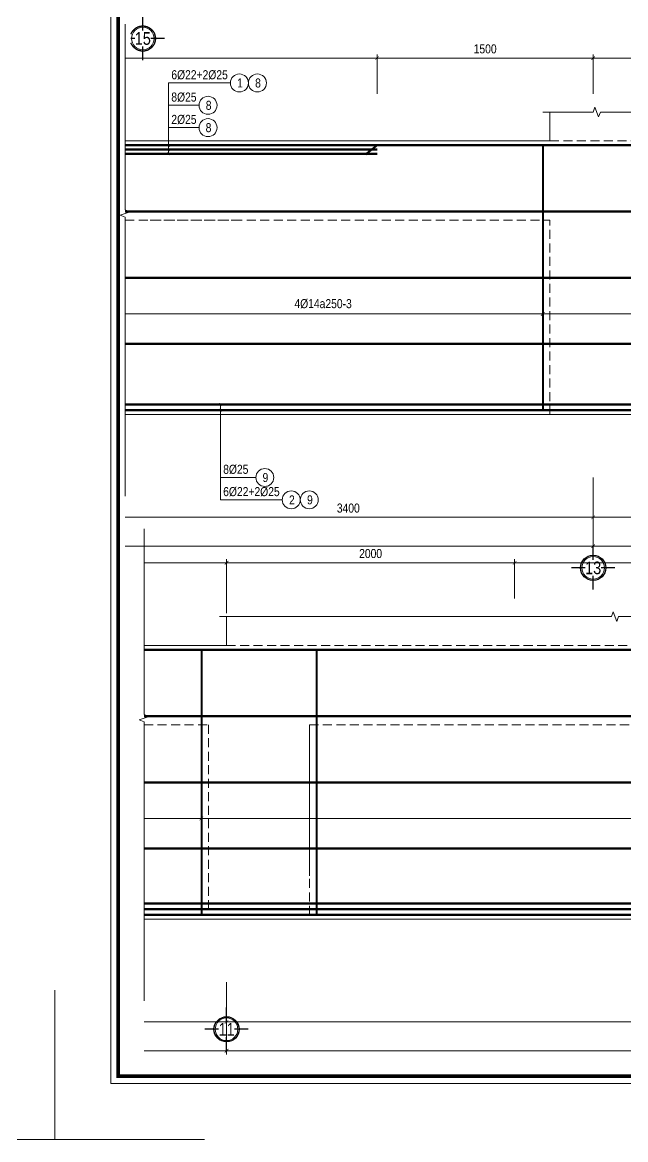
# Model space of a CAD drawing. Header units: millimetres. Extents: x 3014920 to 3563667, y -1638653 to -1356471.
# Drawn here: x 3454428 to 3458616, y -1621074 to -1613319 of the extents above; entities that cross this region are included whole.
import ezdxf
from ezdxf.enums import TextEntityAlignment as Align
from ezdxf.xclip import XClip

# ---------------------------------------------------------------- set-up
doc = ezdxf.new("R2010")
doc.units = ezdxf.units.MM
doc.header["$MEASUREMENT"] = 0
doc.header["$XCLIPFRAME"] = 0
doc.header["$PDMODE"] = 2
doc.linetypes.add('HIDDEN', pattern=[0.375, 0.25, -0.125])
doc.layers.get('0').update_dxf_attribs({"lineweight": 9})
doc.layers.get('Defpoints').update_dxf_attribs({"color": 10, "lineweight": 0})
for name, color, linetype, lineweight in [('2', 2, 'Continuous', 20), ('CDAI', 21, 'Continuous', 40), ('CTHEP', 50, 'Continuous', 50), ('DBAO', 90, 'Continuous', 13), ('DGIONG', 130, 'Continuous', 13), ('KTH', 154, 'Continuous', 9), ('Net khuat', 8, 'HIDDEN', 13), ('TEXT', 7, 'Continuous', 15)]:
    doc.layers.add(name, color=color, linetype=linetype, lineweight=lineweight)
doc.layers.add('8', color=8, linetype='Continuous')
doc.styles.add('HELVECONDENSE', font='VHELVCN_0.TTF')
doc.styles.add('Star-HelCon', font='VHELVCN_0.TTF')
doc.styles.add('TTP-HelCon', font='VHELVCN_0.TTF')
doc.styles.add('VNI-HELVE-CONDENSE', font='VHELVCN_0.TTF')
doc.dimstyles.new('kc-25', dxfattribs={"dimtxt": 62.5, "dimasz": 20, "dimexe": 20, "dimexo": 50, "dimgap": 25, "dimtad": 3, "dimdec": 0, "dimzin": 0, "dimdsep": 46, "dimtxsty": 'VNI-HELVE-CONDENSE', "dimblk": 'DIM', "dimcen": 2.5, "dimclrd": 256, "dimclre": 154, "dimclrt": 7, "dimaunit": 1, "dimadec": 0, "dimazin": 0, "dimtfac": 1, "dimtdec": 0, "dimtix": 1, "dimtmove": 0, "dimatfit": 3, "dimldrblk": 'DOT', "dimfxl": 1, "dimtolj": 1, "dimtzin": 0, "dimarcsym": 0})
doc.dimstyles.new('TTP-25', dxfattribs={"dimscale": 25, "dimtxt": 2.5, "dimasz": 1, "dimexe": 1, "dimexo": 1, "dimgap": 0.09, "dimtad": 0, "dimdec": 4, "dimrnd": 1, "dimzin": 9, "dimdsep": 46, "dimtxsty": 'TTP-HelCon', "dimblk": 'ARCHTICK', "dimcen": 0.09, "dimdle": 1.5, "dimclrd": 256, "dimclre": 256, "dimclrt": 7, "dimadec": 0, "dimazin": 0, "dimtfac": 1, "dimtdec": 4, "dimtmove": 0, "dimatfit": 3, "dimldrblk": 'ARCHTICK', "dimfxl": 1, "dimtvp": 1, "dimtolj": 1, "dimtzin": 0, "dimarcsym": 0})

# ---------------------------------------------------------------- blocks, each defined once
blk = doc.blocks.new('dau truc')
blk.add_circle((0, 0), 180)
at = {"layer": '8'}
for p, q in [((0, 127), (0, 345)), ((-127, 0), (-345, 0)), ((0, -345), (0, -127)), ((345, 0), (127, 0))]:
    blk.add_line(p, q, dxfattribs=at)
blk.add_circle((0, 0), 200, dxfattribs=at)
at = {"layer": 'TEXT', "style": 'HELVECONDENSE'}
blk.add_attdef('A', text='', height=233, dxfattribs=at).set_placement((0, 0), align=Align.MIDDLE)
blk = doc.blocks.new('_ArchTick')
at = {"color": 0, "linetype": 'ByBlock', "const_width": 0.15}
blk.add_lwpolyline([(-0.5, -0.5), (0.5, 0.5)], dxfattribs=at)
blk = doc.blocks.new('*D1556')
at = {"layer": 'Defpoints', "color": 0, "transparency": 16777216}
for p in [(32600, -2312.3), (41800, -2312.3), (32600, -2813.3)]:
    blk.add_point(p, dxfattribs=at)
at = {"layer": 'KTH', "lineweight": -2, "transparency": 16777216}
for p, q in [((32600, -2337.3), (32600, -2838.3)), ((41800, -2337.3), (41800, -2838.3)), ((41837.5, -2813.3), (32562.5, -2813.3))]:
    blk.add_line(p, q, dxfattribs=at)
at = {"layer": 'KTH', "lineweight": -2, "transparency": 16777216, "xscale": 25, "yscale": 25, "zscale": 25, "rotation": 180}
blk.add_blockref('_ArchTick', (32600, -2813.3), dxfattribs=at)
at = {"layer": 'KTH', "lineweight": -2, "transparency": 16777216, "xscale": 25, "yscale": 25, "zscale": 25}
blk.add_blockref('_ArchTick', (41800, -2813.3), dxfattribs=at)
at = {"layer": 'KTH', "color": 7, "transparency": 16777216, "insert": (37200, -2749.4), "char_height": 62.5, "attachment_point": 5, "style": 'TTP-HelCon'}
blk.add_mtext('\\A1;9200', dxfattribs=at)
blk = doc.blocks.new('*D1557')
at = {"layer": 'Defpoints', "color": 0, "transparency": 16777216}
for p in [(41800, -2312.3), (49300, -2312.3), (41800, -2813.3)]:
    blk.add_point(p, dxfattribs=at)
at = {"layer": 'KTH', "lineweight": -2, "transparency": 16777216}
for p, q in [((41800, -2337.3), (41800, -2838.3)), ((49300, -2337.3), (49300, -2838.3)), ((49337.5, -2813.3), (41762.5, -2813.3))]:
    blk.add_line(p, q, dxfattribs=at)
at = {"layer": 'KTH', "lineweight": -2, "transparency": 16777216, "xscale": 25, "yscale": 25, "zscale": 25, "rotation": 180}
blk.add_blockref('_ArchTick', (41800, -2813.3), dxfattribs=at)
at = {"layer": 'KTH', "lineweight": -2, "transparency": 16777216, "xscale": 25, "yscale": 25, "zscale": 25}
blk.add_blockref('_ArchTick', (49300, -2813.3), dxfattribs=at)
at = {"layer": 'KTH', "color": 7, "transparency": 16777216, "insert": (45550, -2749.4), "char_height": 62.5, "attachment_point": 5, "style": 'TTP-HelCon'}
blk.add_mtext('\\A1;7500', dxfattribs=at)
blk = doc.blocks.new('*D1558')
at = {"layer": 'Defpoints', "color": 0, "transparency": 16777216}
for p in [(49300, -2312.3), (57600, -2312.3), (57600, -2813.3)]:
    blk.add_point(p, dxfattribs=at)
at = {"layer": 'KTH', "lineweight": -2, "transparency": 16777216}
for p, q in [((49300, -2337.3), (49300, -2838.3)), ((57600, -2337.3), (57600, -2838.3)), ((49262.5, -2813.3), (57637.5, -2813.3))]:
    blk.add_line(p, q, dxfattribs=at)
at = {"layer": 'KTH', "lineweight": -2, "transparency": 16777216, "xscale": 25, "yscale": 25, "zscale": 25, "rotation": 180}
blk.add_blockref('_ArchTick', (49300, -2813.3), dxfattribs=at)
at = {"layer": 'KTH', "lineweight": -2, "transparency": 16777216, "xscale": 25, "yscale": 25, "zscale": 25}
blk.add_blockref('_ArchTick', (57600, -2813.3), dxfattribs=at)
at = {"layer": 'KTH', "color": 7, "transparency": 16777216, "insert": (53450, -2749.4), "char_height": 62.5, "attachment_point": 5, "style": 'TTP-HelCon'}
blk.add_mtext('\\A1;8300', dxfattribs=at)
blk = doc.blocks.new('*D1565')
at = {"layer": 'Defpoints', "color": 0, "transparency": 16777216}
for p in [(41800, -2312.3), (44950, -2312.3), (44950, -2613.3)]:
    blk.add_point(p, dxfattribs=at)
at = {"layer": 'KTH', "lineweight": -2, "transparency": 16777216}
for p, q in [((41800, -2337.3), (41800, -2638.3)), ((44950, -2337.3), (44950, -2638.3)), ((41762.5, -2613.3), (44987.5, -2613.3))]:
    blk.add_line(p, q, dxfattribs=at)
at = {"layer": 'KTH', "lineweight": -2, "transparency": 16777216, "xscale": 25, "yscale": 25, "zscale": 25, "rotation": 180}
blk.add_blockref('_ArchTick', (41800, -2613.3), dxfattribs=at)
at = {"layer": 'KTH', "lineweight": -2, "transparency": 16777216, "xscale": 25, "yscale": 25, "zscale": 25}
blk.add_blockref('_ArchTick', (44950, -2613.3), dxfattribs=at)
at = {"layer": 'KTH', "color": 7, "transparency": 16777216, "insert": (43375, -2549.5), "char_height": 62.5, "attachment_point": 5, "style": 'TTP-HelCon'}
blk.add_mtext('\\A1;3150', dxfattribs=at)
blk = doc.blocks.new('DIM')
h = blk.add_hatch(color=1)
h.paths.add_polyline_path([(0.49, 0.29, 1), (0.29, 0.49), (-0.19, 0), (0.19, 0)])
h.paths.add_polyline_path([(0.19, 0), (-0.19, 0), (-0.49, -0.29, 1), (-0.29, -0.49)])
at = {"color": 9}
for p, q in [((-0.19, 0), (-1.5, 0)), ((0.19, 0), (1.5, 0))]:
    blk.add_line(p, q, dxfattribs=at)
at = {"color": 1}
for p, q in [((-0.49, -0.29), (0.29, 0.49)), ((-0.29, -0.49), (0.49, 0.29)), ((-0.19, 0), (0.19, 0))]:
    blk.add_line(p, q, dxfattribs=at)
blk.add_arc((-0.39, -0.39), 0.138, 135, 315, dxfattribs=at)
blk = doc.blocks.new('*D1522')
at = {"layer": 'Defpoints', "color": 0, "transparency": 16777216}
for p in [(57600, 574), (57600, 300), (59599.7, 300)]:
    blk.add_point(p, dxfattribs=at)
at = {"layer": 'KTH', "lineweight": -2, "transparency": 16777216}
for p, q in [((59637.2, 574), (57562.5, 574)), ((57600, 325), (57600, 599)), ((59599.7, 325), (59599.7, 599))]:
    blk.add_line(p, q, dxfattribs=at)
at = {"layer": 'KTH', "lineweight": -2, "transparency": 16777216, "xscale": 25, "yscale": 25, "zscale": 25, "rotation": 180}
blk.add_blockref('_ArchTick', (57600, 574), dxfattribs=at)
at = {"layer": 'KTH', "lineweight": -2, "transparency": 16777216, "xscale": 25, "yscale": 25, "zscale": 25}
blk.add_blockref('_ArchTick', (59599.7, 574), dxfattribs=at)
at = {"layer": 'KTH', "color": 7, "transparency": 16777216, "insert": (58599.9, 637.8), "char_height": 62.5, "attachment_point": 5, "style": 'TTP-HelCon'}
blk.add_mtext('\\A1;2000', dxfattribs=at)
blk = doc.blocks.new('*D1523')
at = {"layer": 'Defpoints', "color": 0, "transparency": 16777216}
for p in [(64400, 574), (59599.7, 300), (64400, 300)]:
    blk.add_point(p, dxfattribs=at)
at = {"layer": 'KTH', "lineweight": -2, "transparency": 16777216}
for p, q in [((59562.2, 574), (64437.5, 574)), ((59599.7, 325), (59599.7, 599)), ((64400, 325), (64400, 599))]:
    blk.add_line(p, q, dxfattribs=at)
at = {"layer": 'KTH', "lineweight": -2, "transparency": 16777216, "xscale": 25, "yscale": 25, "zscale": 25, "rotation": 180}
blk.add_blockref('_ArchTick', (59599.7, 574), dxfattribs=at)
at = {"layer": 'KTH', "lineweight": -2, "transparency": 16777216, "xscale": 25, "yscale": 25, "zscale": 25}
blk.add_blockref('_ArchTick', (64400, 574), dxfattribs=at)
at = {"layer": 'KTH', "color": 7, "transparency": 16777216, "insert": (61999.9, 637.8), "char_height": 62.5, "attachment_point": 5, "style": 'TTP-HelCon'}
blk.add_mtext('\\A1;4800', dxfattribs=at)
blk = doc.blocks.new('*D1504')
at = {"layer": 'Defpoints', "color": 0, "transparency": 16777216}
for p in [(57600, -2312.3), (68100, -2312.3), (68100, -2613.3)]:
    blk.add_point(p, dxfattribs=at)
at = {"layer": 'KTH', "lineweight": -2, "transparency": 16777216}
for p, q in [((57600, -2337.3), (57600, -2638.3)), ((68100, -2337.3), (68100, -2638.3)), ((57562.5, -2613.3), (68137.5, -2613.3))]:
    blk.add_line(p, q, dxfattribs=at)
at = {"layer": 'KTH', "lineweight": -2, "transparency": 16777216, "xscale": 25, "yscale": 25, "zscale": 25, "rotation": 180}
blk.add_blockref('_ArchTick', (57600, -2613.3), dxfattribs=at)
at = {"layer": 'KTH', "lineweight": -2, "transparency": 16777216, "xscale": 25, "yscale": 25, "zscale": 25}
blk.add_blockref('_ArchTick', (68100, -2613.3), dxfattribs=at)
at = {"layer": 'KTH', "color": 7, "transparency": 16777216, "insert": (62850, -2549.5), "char_height": 62.5, "attachment_point": 5, "style": 'TTP-HelCon'}
blk.add_mtext('\\A1;10500', dxfattribs=at)
blk = doc.blocks.new('*D1508')
at = {"layer": 'Defpoints', "color": 0, "transparency": 16777216}
for p in [(57600, -2312.3), (68100, -2312.3), (68100, -2813.3)]:
    blk.add_point(p, dxfattribs=at)
at = {"layer": 'KTH', "lineweight": -2, "transparency": 16777216}
for p, q in [((57600, -2337.3), (57600, -2838.3)), ((68100, -2337.3), (68100, -2838.3)), ((57562.5, -2813.3), (68137.5, -2813.3))]:
    blk.add_line(p, q, dxfattribs=at)
at = {"layer": 'KTH', "lineweight": -2, "transparency": 16777216, "xscale": 25, "yscale": 25, "zscale": 25, "rotation": 180}
blk.add_blockref('_ArchTick', (57600, -2813.3), dxfattribs=at)
at = {"layer": 'KTH', "lineweight": -2, "transparency": 16777216, "xscale": 25, "yscale": 25, "zscale": 25}
blk.add_blockref('_ArchTick', (68100, -2813.3), dxfattribs=at)
at = {"layer": 'KTH', "color": 7, "transparency": 16777216, "insert": (62850, -2749.4), "char_height": 62.5, "attachment_point": 5, "style": 'TTP-HelCon'}
blk.add_mtext('\\A1;10500', dxfattribs=at)
blk = doc.blocks.new('*D1511')
at = {"layer": 'Defpoints', "color": 0, "transparency": 16777216}
for p in [(41450, -902.9), (44950, -902.9), (44950, -1201.2)]:
    blk.add_point(p, dxfattribs=at)
at = {"layer": 'KTH', "lineweight": -2, "transparency": 16777216}
for p, q in [((41450, -927.9), (41450, -1226.2)), ((44950, -927.9), (44950, -1226.2)), ((41412.5, -1201.2), (44987.5, -1201.2))]:
    blk.add_line(p, q, dxfattribs=at)
at = {"layer": 'KTH', "lineweight": -2, "transparency": 16777216, "xscale": 25, "yscale": 25, "zscale": 25, "rotation": 180}
blk.add_blockref('_ArchTick', (41450, -1201.2), dxfattribs=at)
at = {"layer": 'KTH', "lineweight": -2, "transparency": 16777216, "xscale": 25, "yscale": 25, "zscale": 25}
blk.add_blockref('_ArchTick', (44950, -1201.2), dxfattribs=at)
at = {"layer": 'KTH', "color": 7, "transparency": 16777216, "insert": (43200, -1131.3), "char_height": 62.5, "attachment_point": 5, "style": 'TTP-HelCon'}
blk.add_mtext('\\A1;4Þ14a250-3', dxfattribs=at)
blk = doc.blocks.new('*D1514')
at = {"layer": 'Defpoints', "color": 0, "transparency": 16777216}
for p in [(40300, 574), (32600, 300), (40300, 300, 0)]:
    blk.add_point(p, dxfattribs=at)
at = {"layer": 'KTH', "lineweight": -2, "transparency": 16777216}
for p, q in [((32562.5, 574), (40337.5, 574)), ((32600, 325), (32600, 599)), ((40300, 325), (40300, 599))]:
    blk.add_line(p, q, dxfattribs=at)
at = {"layer": 'KTH', "lineweight": -2, "transparency": 16777216, "xscale": 25, "yscale": 25, "zscale": 25, "rotation": 180}
blk.add_blockref('_ArchTick', (32600, 574), dxfattribs=at)
at = {"layer": 'KTH', "lineweight": -2, "transparency": 16777216, "xscale": 25, "yscale": 25, "zscale": 25}
blk.add_blockref('_ArchTick', (40300, 574), dxfattribs=at)
at = {"layer": 'KTH', "color": 7, "transparency": 16777216, "insert": (36450, 637.8), "char_height": 62.5, "attachment_point": 5, "style": 'TTP-HelCon'}
blk.add_mtext('\\A1;7700', dxfattribs=at)
blk = doc.blocks.new('*D1515')
at = {"layer": 'Defpoints', "color": 0, "transparency": 16777216}
for p in [(43050, 574), (41800, 300), (43050, 300)]:
    blk.add_point(p, dxfattribs=at)
at = {"layer": 'KTH', "lineweight": -2, "transparency": 16777216}
for p, q in [((41762.5, 574), (43087.5, 574)), ((41800, 325), (41800, 599)), ((43050, 325), (43050, 599))]:
    blk.add_line(p, q, dxfattribs=at)
at = {"layer": 'KTH', "lineweight": -2, "transparency": 16777216, "xscale": 25, "yscale": 25, "zscale": 25, "rotation": 180}
blk.add_blockref('_ArchTick', (41800, 574), dxfattribs=at)
at = {"layer": 'KTH', "lineweight": -2, "transparency": 16777216, "xscale": 25, "yscale": 25, "zscale": 25}
blk.add_blockref('_ArchTick', (43050, 574), dxfattribs=at)
at = {"layer": 'KTH', "color": 7, "transparency": 16777216, "insert": (42425, 637.8), "char_height": 62.5, "attachment_point": 5, "style": 'TTP-HelCon'}
blk.add_mtext('\\A1;1250', dxfattribs=at)
blk = doc.blocks.new('*D1520')
at = {"layer": 'Defpoints', "color": 0, "transparency": 16777216}
for p in [(57600, 574), (56300, 170.1), (57600, 200)]:
    blk.add_point(p, dxfattribs=at)
at = {"layer": 'KTH', "lineweight": -2, "transparency": 16777216}
for p, q in [((56262.5, 574), (57637.5, 574)), ((56300, 195.1), (56300, 599)), ((57600, 225), (57600, 599))]:
    blk.add_line(p, q, dxfattribs=at)
at = {"layer": 'KTH', "lineweight": -2, "transparency": 16777216, "xscale": 25, "yscale": 25, "zscale": 25, "rotation": 180}
blk.add_blockref('_ArchTick', (56300, 574), dxfattribs=at)
at = {"layer": 'KTH', "lineweight": -2, "transparency": 16777216, "xscale": 25, "yscale": 25, "zscale": 25}
blk.add_blockref('_ArchTick', (57600, 574), dxfattribs=at)
at = {"layer": 'KTH', "color": 7, "transparency": 16777216, "insert": (56950, 637.8), "char_height": 62.5, "attachment_point": 5, "style": 'TTP-HelCon'}
blk.add_mtext('\\A1;1300', dxfattribs=at)
blk = doc.blocks.new('*D1489')
at = {"layer": 'Defpoints', "color": 0, "transparency": 16777216}
for p in [(41800, 574), (40300, 300), (41800, 300)]:
    blk.add_point(p, dxfattribs=at)
at = {"layer": 'KTH', "lineweight": -2, "transparency": 16777216}
for p, q in [((40262.5, 574), (41837.5, 574)), ((40300, 325), (40300, 599)), ((41800, 325), (41800, 599))]:
    blk.add_line(p, q, dxfattribs=at)
at = {"layer": 'KTH', "lineweight": -2, "transparency": 16777216, "xscale": 25, "yscale": 25, "zscale": 25, "rotation": 180}
blk.add_blockref('_ArchTick', (40300, 574), dxfattribs=at)
at = {"layer": 'KTH', "lineweight": -2, "transparency": 16777216, "xscale": 25, "yscale": 25, "zscale": 25}
blk.add_blockref('_ArchTick', (41800, 574), dxfattribs=at)
at = {"layer": 'KTH', "color": 7, "transparency": 16777216, "insert": (41050, 637.8), "char_height": 62.5, "attachment_point": 5, "style": 'TTP-HelCon'}
blk.add_mtext('\\A1;1500', dxfattribs=at)
blk = doc.blocks.new('*D1490')
at = {"layer": 'Defpoints', "color": 0, "transparency": 16777216}
for p in [(38400, -2312.3), (41800, -2312.3), (41800, -2613.3)]:
    blk.add_point(p, dxfattribs=at)
at = {"layer": 'KTH', "lineweight": -2, "transparency": 16777216}
for p, q in [((38400, -2337.3), (38400, -2638.3)), ((41800, -2337.3), (41800, -2638.3)), ((38362.5, -2613.3), (41837.5, -2613.3))]:
    blk.add_line(p, q, dxfattribs=at)
at = {"layer": 'KTH', "lineweight": -2, "transparency": 16777216, "xscale": 25, "yscale": 25, "zscale": 25, "rotation": 180}
blk.add_blockref('_ArchTick', (38400, -2613.3), dxfattribs=at)
at = {"layer": 'KTH', "lineweight": -2, "transparency": 16777216, "xscale": 25, "yscale": 25, "zscale": 25}
blk.add_blockref('_ArchTick', (41800, -2613.3), dxfattribs=at)
at = {"layer": 'KTH', "color": 7, "transparency": 16777216, "insert": (40100, -2549.5), "char_height": 62.5, "attachment_point": 5, "style": 'TTP-HelCon'}
blk.add_mtext('\\A1;3400', dxfattribs=at)
blk = doc.blocks.new('*D1491')
at = {"layer": 'Defpoints', "color": 0, "transparency": 16777216}
for p in [(38400, -902.9), (41450, -902.9), (41450, -1201.2)]:
    blk.add_point(p, dxfattribs=at)
at = {"layer": 'KTH', "lineweight": -2, "transparency": 16777216}
for p, q in [((38400, -927.9), (38400, -1226.2)), ((41450, -927.9), (41450, -1226.2)), ((38362.5, -1201.2), (41487.5, -1201.2))]:
    blk.add_line(p, q, dxfattribs=at)
at = {"layer": 'KTH', "lineweight": -2, "transparency": 16777216, "xscale": 25, "yscale": 25, "zscale": 25, "rotation": 180}
blk.add_blockref('_ArchTick', (38400, -1201.2), dxfattribs=at)
at = {"layer": 'KTH', "lineweight": -2, "transparency": 16777216, "xscale": 25, "yscale": 25, "zscale": 25}
blk.add_blockref('_ArchTick', (41450, -1201.2), dxfattribs=at)
at = {"layer": 'KTH', "color": 7, "transparency": 16777216, "insert": (39925, -1131.3), "char_height": 62.5, "attachment_point": 5, "style": 'TTP-HelCon'}
blk.add_mtext('\\A1;4Þ14a250-3', dxfattribs=at)
blk = doc.blocks.new('*D1494')
at = {"layer": 'Defpoints', "color": 0, "transparency": 16777216}
for p in [(54400, -2208.3), (57600, -2337.3), (57600, -2613.3)]:
    blk.add_point(p, dxfattribs=at)
at = {"layer": 'KTH', "lineweight": -2, "transparency": 16777216}
for p, q in [((54400, -2233.3), (54400, -2638.3)), ((57600, -2362.3), (57600, -2638.3)), ((54362.5, -2613.3), (57637.5, -2613.3))]:
    blk.add_line(p, q, dxfattribs=at)
at = {"layer": 'KTH', "lineweight": -2, "transparency": 16777216, "xscale": 25, "yscale": 25, "zscale": 25, "rotation": 180}
blk.add_blockref('_ArchTick', (54400, -2613.3), dxfattribs=at)
at = {"layer": 'KTH', "lineweight": -2, "transparency": 16777216, "xscale": 25, "yscale": 25, "zscale": 25}
blk.add_blockref('_ArchTick', (57600, -2613.3), dxfattribs=at)
at = {"layer": 'KTH', "color": 7, "transparency": 16777216, "insert": (56000, -2549.5), "char_height": 62.5, "attachment_point": 5, "style": 'TTP-HelCon'}
blk.add_mtext('\\A1;3200', dxfattribs=at)
blk = doc.blocks.new('*D1497')
at = {"layer": 'Defpoints', "color": 0, "transparency": 16777216}
for p in [(54400, -602.9), (57425, -602.9), (57425, -1201.2)]:
    blk.add_point(p, dxfattribs=at)
at = {"layer": 'KTH', "lineweight": -2, "transparency": 16777216}
for p, q in [((54400, -627.9), (54400, -1226.2)), ((57425, -627.9), (57425, -1226.2)), ((54362.5, -1201.2), (57462.5, -1201.2))]:
    blk.add_line(p, q, dxfattribs=at)
at = {"layer": 'KTH', "lineweight": -2, "transparency": 16777216, "xscale": 25, "yscale": 25, "zscale": 25, "rotation": 180}
blk.add_blockref('_ArchTick', (54400, -1201.2), dxfattribs=at)
at = {"layer": 'KTH', "lineweight": -2, "transparency": 16777216, "xscale": 25, "yscale": 25, "zscale": 25}
blk.add_blockref('_ArchTick', (57425, -1201.2), dxfattribs=at)
at = {"layer": 'KTH', "color": 7, "transparency": 16777216, "insert": (55912.5, -1131.3), "char_height": 62.5, "attachment_point": 5, "style": 'TTP-HelCon'}
blk.add_mtext('\\A1;4Þ14a250-3', dxfattribs=at)
blk = doc.blocks.new('*D1498')
at = {"layer": 'Defpoints', "color": 0, "transparency": 16777216}
for p in [(57425, -602.9), (64575, -602.9), (64575, -1201.2)]:
    blk.add_point(p, dxfattribs=at)
at = {"layer": 'KTH', "lineweight": -2, "transparency": 16777216}
for p, q in [((57425, -627.9), (57425, -1226.2)), ((64575, -627.9), (64575, -1226.2)), ((57387.5, -1201.2), (64612.5, -1201.2))]:
    blk.add_line(p, q, dxfattribs=at)
at = {"layer": 'KTH', "lineweight": -2, "transparency": 16777216, "xscale": 25, "yscale": 25, "zscale": 25, "rotation": 180}
blk.add_blockref('_ArchTick', (57425, -1201.2), dxfattribs=at)
at = {"layer": 'KTH', "lineweight": -2, "transparency": 16777216, "xscale": 25, "yscale": 25, "zscale": 25}
blk.add_blockref('_ArchTick', (64575, -1201.2), dxfattribs=at)
at = {"layer": 'KTH', "color": 7, "transparency": 16777216, "insert": (61000, -1131.3), "char_height": 62.5, "attachment_point": 5, "style": 'TTP-HelCon'}
blk.add_mtext('\\A1;4Þ14a300-3', dxfattribs=at)
blk = doc.blocks.new('CHG_XX_Khung ten')
blk.add_lwpolyline([(15, 579), (826, 579), (826, 15), (15, 15)], close=True)
at = {"color": 4, "linetype": 'Continuous', "const_width": 1}
blk.add_lwpolyline([(17, 577), (824, 577), (824, 17), (17, 17)], close=True, dxfattribs=at)
at = {"layer": 'Defpoints', "color": 1, "ltscale": 2}
for points in [[(40.06, 0), (0, 0), (0, 40)], [(800.94, 0), (841, 0), (841, 40)]]:
    blk.add_lwpolyline(points, dxfattribs=at)
blk = doc.blocks.new('2Y-33')
at = {"layer": 'CDAI', "elevation": 0}
blk.add_lwpolyline([(41449.98512, -30), (41449.98512, -1870)], dxfattribs=at)
at = {"layer": 'CDAI'}
for points in [[(57425, -29.99805), (57425, -1870)], [(58224.99998, -29.99805), (58224.99998, -1870)]]:
    blk.add_lwpolyline(points, dxfattribs=at)
at = {"layer": 'CTHEP'}
for p, q in [((40299.99998, -60), (34099.99248, -60)), ((40299.99998, -30), (40218.57409, -94.5255)), ((40299.99998, -90), (34099.99248, -90)), ((73731.99983, -490), (6753.45448, -490)), ((73719.76007, -950), (6753.45448, -950)), ((73719.76007, -1410), (6753.45448, -1410)), ((6614.26151, -1870), (73770.00002, -1870))]:
    blk.add_line(p, q, dxfattribs=at)
for points in [[(6609.38628, -529.99859), (6609.38628, -30), (73770.00002, -30), (73770.00002, -530.00001)], [(38399.99998, -1830), (44949.99998, -1830)], [(38399.99998, -1830), (44949.99998, -1830)], [(54399.99997, -1790), (70099.93817, -1790)], [(54399.99997, -1830), (70099.93817, -1830)]]:
    blk.add_lwpolyline(points, dxfattribs=at)
at = {"layer": 'DBAO', "linetype": 'Continuous'}
for p, q in [((41499.99998, 200), (41499.99998, 0)), ((57599.99998, 200.00195), (57599.99998, 0.00195)), ((38149.99991, 0), (41499.99998, 0)), ((49599.99999, 0.00196), (57599.99998, 0.00195)), ((6568.4461, -1900), (73799.99996, -1900))]:
    blk.add_line(p, q, dxfattribs=at)
at = {"layer": 'DGIONG', "linetype": 'Continuous', "flags": 128}
blk.add_lwpolyline([(42149.99262, 200), (41849.99991, 200), (41837.49991, 165.65653), (41812.49991, 234.34347), (41799.99991, 200), (41449.98498, 200)], dxfattribs=at)
at = {"layer": 'DGIONG', "linetype": 'Continuous', "elevation": 0, "flags": 128}
blk.add_lwpolyline([(64449.99248, 200.00195), (60321.81465, 200.00195), (60309.31465, 165.65848), (60284.31465, 234.34542), (60271.81465, 200.00195), (57549.98498, 200.00195)], dxfattribs=at)
at = {"layer": 'DGIONG'}
for centre in [(39344.10472, 401.49755), (39469.10472, 401.49755), (39126.21522, 246.51655), (39126.21522, 91.53573), (39520.51343, -2336.94948), (39704.20643, -2491.93043), (39829.20643, -2491.93043)]:
    blk.add_circle(centre, 62.5, dxfattribs=at)
at = {"layer": 'Net khuat', "ltscale": 250}
for p, q in [((41499.99998, 0), (42099.99262, 0)), ((57599.99998, 0.00195), (64399.98498, 0.00195)), ((38151.99302, -550), (41499.99262, -550)), ((38724.99998, -550), (39349.99252, -550)), ((41499.99262, -1900), (41499.99262, -550)), ((49599.99998, -550), (57475, -550)), ((57475, -550), (57475, -1870)), ((58174.99998, -549.99805), (63824.99999, -549.99805)), ((58174.99998, -549.99805), (58174.99998, -1599.99805)), ((58174.99999, -1870), (58174.99999, -550))]:
    blk.add_line(p, q, dxfattribs=at)
at = {"layer": '2', "ltscale": 300}
ref = blk.add_blockref('dau truc', (57599.99998, -2664.14676), dxfattribs=dict(at, xscale=0.436713129747659, yscale=0.436713129747659, zscale=0.436713129747659))
ref.add_attrib('A', '11', dxfattribs={"layer": 'TEXT', "height": 87.5, "style": 'HELVECONDENSE'}).set_placement((57599.99998, -2664.14676), align=Align.MIDDLE)
ref = blk.add_blockref('dau truc', (22599.99998, -2964.14676), dxfattribs=dict(at, xscale=0.436713129747659, yscale=0.436713129747659, zscale=0.436713129747659))
ref.add_attrib('A', '15', dxfattribs={"layer": 'TEXT', "height": 87.5, "style": 'HELVECONDENSE'}).set_placement((22599.99998, -2964.14676), align=Align.MIDDLE)
ref = blk.add_blockref('dau truc', (41799.99998, -2964.14676), dxfattribs=dict(at, xscale=0.436713129747659, yscale=0.436713129747659, zscale=0.436713129747659))
ref.add_attrib('A', '13', dxfattribs={"layer": 'TEXT', "height": 87.5, "style": 'HELVECONDENSE'}).set_placement((41799.99998, -2964.14676), align=Align.MIDDLE)
at = {"layer": 'TEXT', "style": 'TTP-HelCon'}
for s, p in [('6Þ22+2Þ25', (38871.29684, 427.3505, 0)), ('8Þ25', (38871.29684, 272.3695, 0)), ('8Þ25', (39231.39856, -2311.09648, 0)), ('6Þ22+2Þ25', (39231.39856, -2466.07749, 0))]:
    blk.add_text(s, height=62.5, dxfattribs=at).set_placement(p)
at = {"layer": 'TEXT', "style": 'Star-HelCon'}
for s, p in [('1', (39348.27139, 401.49755)), ('8', (39473.27139, 401.49755)), ('8', (39130.38189, 246.51655)), ('8', (39129.68039, 91.53891)), ('9', (39524.6801, -2336.94948)), ('2', (39708.3731, -2491.93043)), ('9', (39833.3731, -2491.93043))]:
    blk.add_text(s, height=62.5, dxfattribs=at).set_placement(p, align=Align.MIDDLE)
at = {"layer": 'TEXT', "color": 1, "style": 'TTP-HelCon'}
blk.add_text('2Þ25', height=62.5, dxfattribs=at).set_placement((38871.29684, 117.38868, 0))
at = {"layer": 'KTH'}
for base, p1, p2, picture, middle in [((40299.99998, 574.00461), (32599.99248, 300), (40299.99998, 300, 0), '*D1514', (36449.99623, 637.83794)), ((41799.99998, 574.00461), (40299.99998, 300), (41799.99998, 300), '*D1489', (41049.99998, 637.83794)), ((43049.99998, 574.00461), (41799.99998, 300), (43049.99998, 300), '*D1515', (42424.99998, 637.83794)), ((57599.99998, 574.00656), (56299.99998, 170.14446), (57599.99998, 200.00195), '*D1520', (56949.99998, 637.83989)), ((57599.999984, 574.006555), (59599.721731, 300), (57599.999984, 300), '*D1522', (58599.860858, 637.839889)), ((57599.99997, -2613.32649), (54399.99997, -2208.30488), (57599.99997, -2337.28223), '*D1494', (55999.99997, -2549.49315)), ((32599.99998, -2813.28223), (41799.99998, -2312.28223), (32599.99998, -2312.28223), '*D1556', (37199.99998, -2749.44889)), ((41799.99998, -2613.32649), (38399.99998, -2312.28223), (41799.99998, -2312.28223), '*D1490', (40099.99998, -2549.49315)), ((41799.99998, -2813.28223), (49299.99998, -2312.28223), (41799.99998, -2312.28223), '*D1557', (45549.99998, -2749.44889)), ((44949.99998, -2613.32649), (41799.99998, -2312.28223), (44949.99998, -2312.28223), '*D1565', (43374.99998, -2549.49315))]:
    dim = blk.add_linear_dim(base=base, p1=p1, p2=p2, dimstyle='TTP-25', override={"dimtmove": 1}, dxfattribs=at)
    dim.commit()
    dim.dimension.update_dxf_attribs({"geometry": picture, "text_midpoint": middle})
for base, p1, p2, picture, middle in [((64399.9924827837, 574.0065554173), (59599.7217311514, 299.9999999998), (64399.9924827837, 299.9999999998), '*D1523', (61999.8571069676, 637.8398887507)), ((57599.99997, -2813.28223), (49299.99998, -2312.28223), (57599.99997, -2312.28223), '*D1558', (53449.99998, -2749.44889)), ((68099.99997, -2613.32649), (57599.99997, -2312.28223), (68099.99997, -2312.28223), '*D1504', (62849.99997, -2549.49315)), ((68099.99997, -2813.28223), (57599.99997, -2312.28223), (68099.99997, -2312.28223), '*D1508', (62849.99997, -2749.44889))]:
    dim = blk.add_linear_dim(base=base, p1=p1, p2=p2, angle=180, dimstyle='TTP-25', override={"dimtmove": 1}, dxfattribs=at)
    dim.commit()
    dim.dimension.update_dxf_attribs({"geometry": picture, "text_midpoint": middle})
for base, p1, p2, text, picture, middle in [((57425, -1201.20202), (54399.99997, -602.86333), (57425, -602.86333), '4Þ14a250-3', '*D1497', (55912.49999, -1131.28536)), ((64574.99999, -1201.20202), (57425, -602.86333), (64574.99999, -602.86333), '4Þ14a300-3', '*D1498', (61000, -1131.28536)), ((41449.98512, -1201.20202), (38399.99998, -902.86333), (41449.98512, -902.86333), '4Þ14a250-3', '*D1491', (39924.99255, -1131.28536)), ((44949.99998, -1201.20202), (41449.98512, -902.86333), (44949.99998, -902.86333), '4Þ14a250-3', '*D1511', (43199.99255, -1131.28536))]:
    dim = blk.add_linear_dim(base=base, p1=p1, p2=p2, angle=0.000000013, text=text, dimstyle='TTP-25', override={"dimtmove": 1}, dxfattribs=at)
    dim.commit()
    dim.dimension.update_dxf_attribs({"geometry": picture, "text_midpoint": middle})
at = {"layer": 'DGIONG'}
for points in [[(38852.785, -31.53555), (38852.78481, 401.49755), (39281.60472, 401.49755)], [(38852.78499, -61.53555), (38852.78481, 246.51655), (39063.71522, 246.51655)], [(38852.78499, -90), (38852.7849, 92.4905), (39063.71522, 91.53573)], [(39212.88675, -1830), (39212.88652, -2336.94943), (39458.01343, -2336.94943)], [(39212.88671, -1870), (39212.88652, -2491.93043), (39641.70643, -2491.93043)]]:
    blk.add_leader(points, dimstyle='kc-25', override={"dimtad": 0, "dimldrblk": 'ArchTick', "dimfxl": 100, "dimarcsym": 1}, dxfattribs=at)

msp = doc.modelspace()

# ---------------------------------------------------------------- linework, layer by layer
at = {"layer": 'DGIONG', "linetype": 'Continuous', "elevation": 0, "flags": 128}
for points in [[(3455142.4568, -1616607.5166), (3455142.45689, -1614670.96046), (3455108.11342, -1614658.46046), (3455176.80035, -1614633.46046), (3455142.45689, -1614620.96046), (3455142.45678, -1613332.51199)], [(3455273.29016, -1620110.34096), (3455273.29024, -1618173.78482), (3455238.94678, -1618161.28482), (3455307.63371, -1618136.28482), (3455273.29024, -1618123.78482), (3455273.29013, -1616835.33635)]]:
    msp.add_lwpolyline(points, dxfattribs=at)

# ---------------------------------------------------------------- block references
at = {"color": 5, "xscale": 25.92478421704392, "yscale": 25.92478421704392, "zscale": 25.92478421704392}
msp.add_blockref('CHG_XX_Khung ten', (3432850.75435, -1621074.38806), dxfattribs=at)
at = {"layer": 'DGIONG', "color": 5}
ref = msp.add_blockref('2Y-33', (3432664.42106, -1610467.3431), dxfattribs=at)
XClip(ref).set_block_clipping_path([(22517.9570512222, -3711.059322871), (39727.9252420431, 808.8989628281)])
ref = msp.add_blockref('2Y-33', (3416591.05961, -1614141.41095), dxfattribs=at)
XClip(ref).set_block_clipping_path([(38551.3972354708, -3711.059322872), (55761.3654262922, 808.900912849)])
ref = msp.add_blockref('2Y-33', (3398245.94802, -1617644.23726), dxfattribs=at)
XClip(ref).set_block_clipping_path([(57027.342183786, -3686.059322872), (74237.3104430428, 951.6948019341)])

# ---------------------------------------------------------------- next in the draw order: block references
at = {"color": 5, "xscale": 25.92478421704392, "yscale": 25.92478421704392, "zscale": 25.92478421704392}
msp.add_blockref('CHG_XX_Khung ten', (3454653.49788, -1621074.38806), dxfattribs=at)

doc.saveas('drawing.dxf')
